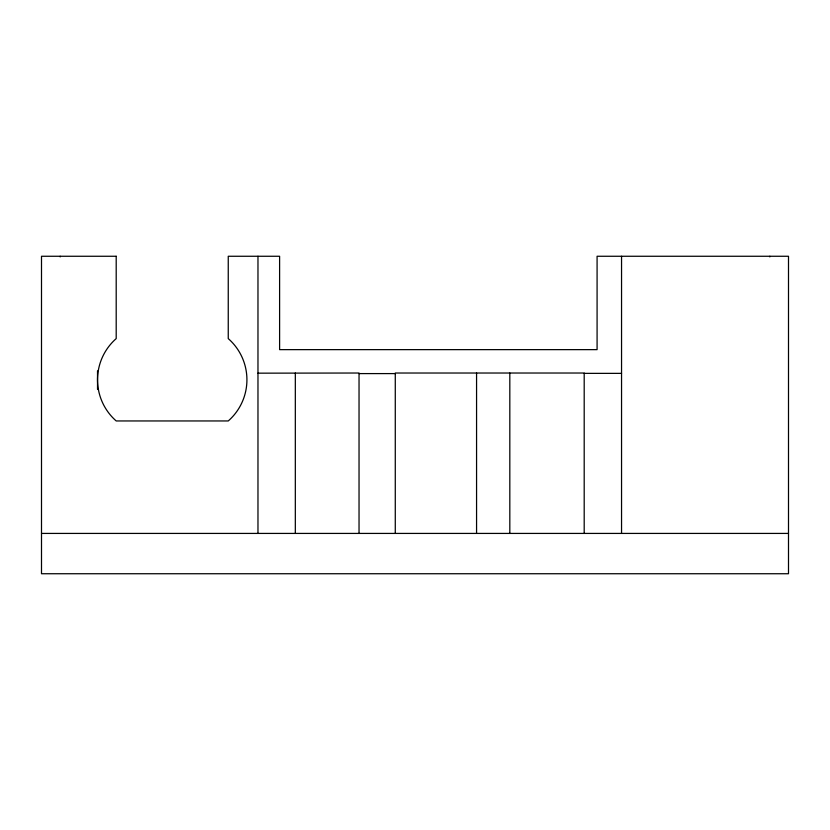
<?xml version="1.0" encoding="UTF-8"?>
<svg xmlns="http://www.w3.org/2000/svg" width="830" height="830" viewBox="0 0 830 830"><rect width="100%" height="100%" fill="white"/><g stroke="black" fill="none" stroke-linecap="round" stroke-linejoin="round"><path stroke-width="1.25" d="M257.974 373.168L359.037 373.023L359.037 533.42M584.196 373.365L621.546 373.365M359.037 373.593L395.277 373.593M41.5 533.42L788.5 533.42M769.825 256.263L769.825 256.906M621.546 256.263L621.546 533.42M584.196 533.42L584.196 373.023L395.277 373.023L395.277 533.42M509.817 373.023L509.817 533.42M476.565 373.023L476.565 533.42M295.324 373.023L295.324 533.42M257.974 256.263L257.974 533.42M97.525 370.906L97.525 389.27M60.175 256.263L60.175 256.906M116.2 256.263L41.5 256.263L41.5 573.738L788.5 573.738L788.5 256.263L597.081 256.263L597.081 349.638L279.606 349.638L279.606 256.263L228.25 256.263L228.25 338.609A54.728 54.728 0 0 1 228.25 420.955L116.2 420.955A54.728 54.728 0 0 1 116.2 338.609L116.2 256.263"/></g></svg>
